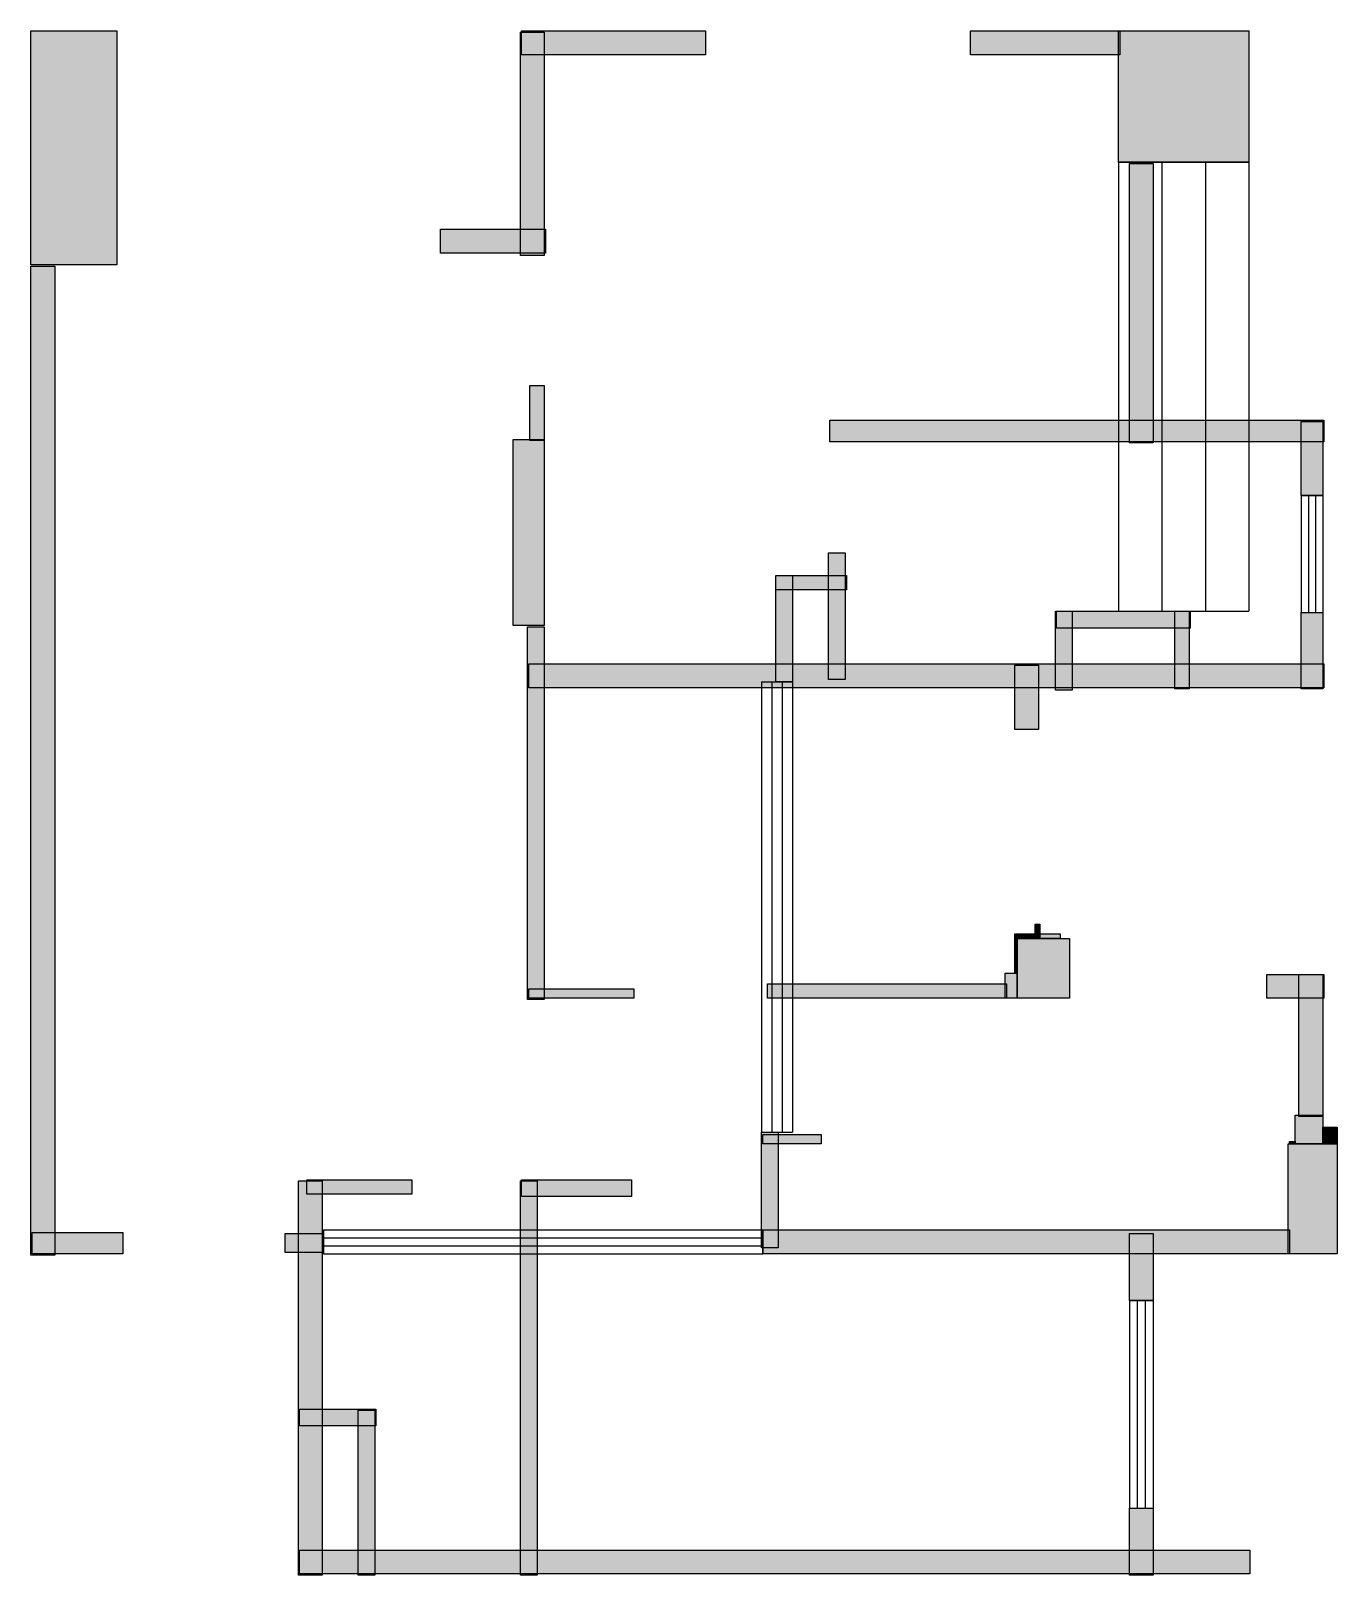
# Model space of a CAD drawing. Header units: centimetres. Extents: x 28 to 991, y 24 to 1162.
import ezdxf

# ---------------------------------------------------------------- set-up
doc = ezdxf.new("R2010")
doc.units = ezdxf.units.CM
doc.layers.add('WALL', color=7, linetype='Continuous')
doc.layers.add('WINDOW', color=5, linetype='Continuous')

msp = doc.modelspace()

# ---------------------------------------------------------------- hatches: boundary and pattern name
at = {"layer": 'WALL'}
h = msp.add_hatch(color=256, dxfattribs=at)
h.dxf.hatch_style = 1
h.paths.add_polyline_path([(28.16, 1161.6), (91.52, 1161.6), (91.52, 989.12), (28.16, 989.12)])
h = msp.add_hatch(color=256, dxfattribs=at)
h.dxf.hatch_style = 1
h.paths.add_polyline_path([(388.96, 1160.72), (406.56, 1160.72), (406.56, 996.16), (388.96, 996.16)])
h = msp.add_hatch(color=256, dxfattribs=at)
h.dxf.hatch_style = 1
h.paths.add_polyline_path([(389.84, 1161.6), (525.36, 1161.6), (525.36, 1144), (389.84, 1144)])
h = msp.add_hatch(color=256, dxfattribs=at)
h.dxf.hatch_style = 1
h.paths.add_polyline_path([(720.72, 1161.6), (830.72, 1161.6), (830.72, 1144), (720.72, 1144)])
h = msp.add_hatch(color=256, dxfattribs=at)
h.dxf.hatch_style = 1
h.paths.add_polyline_path([(829.84, 1161.6), (925.76, 1161.6), (925.76, 1064.8), (829.84, 1064.8)])
h = msp.add_hatch(color=256, dxfattribs=at)
h.dxf.hatch_style = 1
h.paths.add_polyline_path([(837.76, 1063.92), (855.36, 1063.92), (855.36, 858), (837.76, 858)])
h = msp.add_hatch(color=256, dxfattribs=at)
h.dxf.hatch_style = 1
h.paths.add_polyline_path([(330, 1015.52), (407.44, 1015.52), (407.44, 997.92), (330, 997.92)])
h = msp.add_hatch(color=256, dxfattribs=at)
h.dxf.hatch_style = 1
h.paths.add_polyline_path([(28.16, 988.24), (45.76, 988.24), (45.76, 259.6), (28.16, 259.6)])
h = msp.add_hatch(color=256, dxfattribs=at)
h.dxf.hatch_style = 1
h.paths.add_polyline_path([(396, 900.24), (406.56, 900.24), (406.56, 859.76), (396, 859.76)])
h = msp.add_hatch(color=256, dxfattribs=at)
h.dxf.hatch_style = 1
h.paths.add_polyline_path([(616.88, 874.72), (981.2, 874.72), (981.2, 858.88), (616.88, 858.88)])
h = msp.add_hatch(color=256, dxfattribs=at)
h.dxf.hatch_style = 1
h.paths.add_polyline_path([(964.48, 873.84), (980.32, 873.84), (980.32, 819.28), (964.48, 819.28)])
h = msp.add_hatch(color=256, dxfattribs=at)
h.dxf.hatch_style = 1
h.paths.add_polyline_path([(383.68, 860.64), (406.56, 860.64), (406.56, 723.36), (383.68, 723.36)])
h = msp.add_hatch(color=256, dxfattribs=at)
h.dxf.hatch_style = 1
h.paths.add_polyline_path([(616, 777.04), (628.32, 777.04), (628.32, 683.76), (616, 683.76)])
h = msp.add_hatch(color=256, dxfattribs=at)
h.dxf.hatch_style = 1
h.paths.add_polyline_path([(577.28, 760.32), (629.2, 760.32), (629.2, 749.76), (577.28, 749.76)])
h = msp.add_hatch(color=256, dxfattribs=at)
h.dxf.hatch_style = 1
h.paths.add_polyline_path([(577.28, 760.32), (589.6, 760.32), (589.6, 682), (577.28, 682)])
h = msp.add_hatch(color=256, dxfattribs=at)
h.dxf.hatch_style = 1
h.paths.add_polyline_path([(783.2, 733.92), (795.52, 733.92), (795.52, 675.84), (783.2, 675.84)])
h = msp.add_hatch(color=256, dxfattribs=at)
h.dxf.hatch_style = 1
h.paths.add_polyline_path([(784.08, 733.92), (882.64, 733.92), (882.64, 721.6), (784.08, 721.6)])
h = msp.add_hatch(color=256, dxfattribs=at)
h.dxf.hatch_style = 1
h.paths.add_polyline_path([(871.2, 733.92), (881.76, 733.92), (881.76, 676.72), (871.2, 676.72)])
h = msp.add_hatch(color=256, dxfattribs=at)
h.dxf.hatch_style = 1
h.paths.add_polyline_path([(964.48, 733.04), (980.32, 733.04), (980.32, 676.72), (964.48, 676.72)])
h = msp.add_hatch(color=256, dxfattribs=at)
h.dxf.hatch_style = 1
h.paths.add_polyline_path([(394.24, 722.48), (406.56, 722.48), (406.56, 447.92), (394.24, 447.92)])
h = msp.add_hatch(color=256, dxfattribs=at)
h.dxf.hatch_style = 1
h.paths.add_polyline_path([(395.12, 695.2), (981.2, 695.2), (981.2, 677.6), (395.12, 677.6)])
h = msp.add_hatch(color=256, dxfattribs=at)
h.dxf.hatch_style = 1
h.paths.add_polyline_path([(753.28, 694.32), (770.88, 694.32), (770.88, 646.8), (753.28, 646.8)])
h = msp.add_hatch(color=256, dxfattribs=at)
h.dxf.hatch_style = 1
h.paths.add_polyline_path([(768.24, 503.36), (771.76, 503.36), (771.76, 492.8), (768.24, 492.8)])
h = msp.add_hatch(color=256, dxfattribs=at)
h.dxf.hatch_style = 1
h.paths.add_polyline_path([(753.28, 496.32), (758.56, 496.32), (758.56, 492.8), (753.28, 492.8)])
h = msp.add_hatch(color=256, dxfattribs=at)
h.dxf.hatch_style = 1
h.paths.add_polyline_path([(753.28, 492.8), (755.04, 492.8), (755.04, 484), (753.28, 484)])
h = msp.add_hatch(color=256, dxfattribs=at)
h.dxf.hatch_style = 1
h.paths.add_polyline_path([(755.04, 492.8), (793.76, 492.8), (793.76, 448.8), (755.04, 448.8)])
h = msp.add_hatch(color=256, dxfattribs=at)
h.dxf.hatch_style = 1
h.paths.add_polyline_path([(758.56, 496.32), (763.84, 496.32), (763.84, 492.8), (758.56, 492.8)])
h = msp.add_hatch(color=256, dxfattribs=at)
h.dxf.hatch_style = 1
h.paths.add_polyline_path([(763.84, 496.32), (768.24, 496.32), (768.24, 492.8), (763.84, 492.8)])
h = msp.add_hatch(color=256, dxfattribs=at)
h.dxf.hatch_style = 1
h.paths.add_polyline_path([(771.76, 496.32), (786.72, 496.32), (786.72, 492.8), (771.76, 492.8)])
h = msp.add_hatch(color=256, dxfattribs=at)
h.dxf.hatch_style = 1
h.paths.add_polyline_path([(753.28, 484), (755.04, 484), (755.04, 476.96), (753.28, 476.96)])
h = msp.add_hatch(color=256, dxfattribs=at)
h.dxf.hatch_style = 1
h.paths.add_polyline_path([(746.24, 467.28), (755.04, 467.28), (755.04, 448.8), (746.24, 448.8)])
h = msp.add_hatch(color=256, dxfattribs=at)
h.dxf.hatch_style = 1
h.paths.add_polyline_path([(753.28, 476.96), (755.04, 476.96), (755.04, 471.68), (753.28, 471.68)])
h = msp.add_hatch(color=256, dxfattribs=at)
h.dxf.hatch_style = 1
h.paths.add_polyline_path([(753.28, 471.68), (755.04, 471.68), (755.04, 467.28), (753.28, 467.28)])
h = msp.add_hatch(color=256, dxfattribs=at)
h.dxf.hatch_style = 1
h.paths.add_polyline_path([(395.12, 455.84), (472.56, 455.84), (472.56, 448.8), (395.12, 448.8)])
h = msp.add_hatch(color=256, dxfattribs=at)
h.dxf.hatch_style = 1
h.paths.add_polyline_path([(571.12, 459.36), (747.12, 459.36), (747.12, 448.8), (571.12, 448.8)])
h = msp.add_hatch(color=256, dxfattribs=at)
h.dxf.hatch_style = 1
h.paths.add_polyline_path([(938.96, 466.4), (981.2, 466.4), (981.2, 448.8), (938.96, 448.8)])
h = msp.add_hatch(color=256, dxfattribs=at)
h.dxf.hatch_style = 1
h.paths.add_polyline_path([(962.72, 466.4), (980.32, 466.4), (980.32, 361.68), (962.72, 361.68)])
h = msp.add_hatch(color=256, dxfattribs=at)
h.dxf.hatch_style = 1
h.paths.add_polyline_path([(960.08, 362.56), (980.32, 362.56), (980.32, 341.44), (960.08, 341.44)])
h = msp.add_hatch(color=256, dxfattribs=at)
h.dxf.hatch_style = 1
h.paths.add_polyline_path([(980.32, 353.76), (990.88, 353.76), (990.88, 341.44), (980.32, 341.44)])
h = msp.add_hatch(color=256, dxfattribs=at)
h.dxf.hatch_style = 1
h.paths.add_polyline_path([(566.72, 350.24), (579.04, 350.24), (579.04, 264.88), (566.72, 264.88)])
h = msp.add_hatch(color=256, dxfattribs=at)
h.dxf.hatch_style = 1
h.paths.add_polyline_path([(567.6, 348.48), (610.72, 348.48), (610.72, 341.44), (567.6, 341.44)])
h = msp.add_hatch(color=256, dxfattribs=at)
h.dxf.hatch_style = 1
h.paths.add_polyline_path([(954.8, 341.44), (990.88, 341.44), (990.88, 260.48), (954.8, 260.48)])
h = msp.add_hatch(color=256, dxfattribs=at)
h.dxf.hatch_style = 1
h.paths.add_polyline_path([(955.68, 343.2), (960.08, 343.2), (960.08, 341.44), (955.68, 341.44)])
h = msp.add_hatch(color=256, dxfattribs=at)
h.dxf.hatch_style = 1
h.paths.add_polyline_path([(225.28, 314.16), (242.88, 314.16), (242.88, 23.76), (225.28, 23.76)])
h = msp.add_hatch(color=256, dxfattribs=at)
h.dxf.hatch_style = 1
h.paths.add_polyline_path([(231.44, 315.04), (308.88, 315.04), (308.88, 304.48), (231.44, 304.48)])
h = msp.add_hatch(color=256, dxfattribs=at)
h.dxf.hatch_style = 1
h.paths.add_polyline_path([(388.96, 314.16), (401.28, 314.16), (401.28, 23.76), (388.96, 23.76)])
h = msp.add_hatch(color=256, dxfattribs=at)
h.dxf.hatch_style = 1
h.paths.add_polyline_path([(389.84, 315.04), (470.8, 315.04), (470.8, 302.72), (389.84, 302.72)])
h = msp.add_hatch(color=256, dxfattribs=at)
h.dxf.hatch_style = 1
h.paths.add_polyline_path([(29.04, 276.32), (95.92, 276.32), (95.92, 260.48), (29.04, 260.48)])
h = msp.add_hatch(color=256, dxfattribs=at)
h.dxf.hatch_style = 1
h.paths.add_polyline_path([(215.6, 275.44), (243.76, 275.44), (243.76, 261.36), (215.6, 261.36)])
h = msp.add_hatch(color=256, dxfattribs=at)
h.dxf.hatch_style = 1
h.paths.add_polyline_path([(567.6, 278.08), (955.68, 278.08), (955.68, 260.48), (567.6, 260.48)])
h = msp.add_hatch(color=256, dxfattribs=at)
h.dxf.hatch_style = 1
h.paths.add_polyline_path([(837.76, 275.44), (855.36, 275.44), (855.36, 226.16), (837.76, 226.16)])
h = msp.add_hatch(color=256, dxfattribs=at)
h.dxf.hatch_style = 1
h.paths.add_polyline_path([(226.16, 146.08), (282.48, 146.08), (282.48, 133.76), (226.16, 133.76)])
h = msp.add_hatch(color=256, dxfattribs=at)
h.dxf.hatch_style = 1
h.paths.add_polyline_path([(269.28, 145.2), (281.6, 145.2), (281.6, 23.76), (269.28, 23.76)])
h = msp.add_hatch(color=256, dxfattribs=at)
h.dxf.hatch_style = 1
h.paths.add_polyline_path([(837.76, 73.04), (855.36, 73.04), (855.36, 23.76), (837.76, 23.76)])
h = msp.add_hatch(color=256, dxfattribs=at)
h.dxf.hatch_style = 1
h.paths.add_polyline_path([(226.16, 42.24), (926.64, 42.24), (926.64, 24.64), (226.16, 24.64)])

# ---------------------------------------------------------------- linework, layer by layer
for points in [[(28.16, 1161.6), (91.52, 1161.6), (91.52, 989.12), (28.16, 989.12)], [(388.96, 1160.72), (406.56, 1160.72), (406.56, 996.16), (388.96, 996.16)], [(389.84, 1161.6), (525.36, 1161.6), (525.36, 1144), (389.84, 1144)], [(720.72, 1161.6), (830.72, 1161.6), (830.72, 1144), (720.72, 1144)], [(829.84, 1161.6), (925.76, 1161.6), (925.76, 1064.8), (829.84, 1064.8)], [(837.76, 1063.92), (855.36, 1063.92), (855.36, 858), (837.76, 858)], [(330, 1015.52), (407.44, 1015.52), (407.44, 997.92), (330, 997.92)], [(28.16, 988.24), (45.76, 988.24), (45.76, 259.6), (28.16, 259.6)], [(396, 900.24), (406.56, 900.24), (406.56, 859.76), (396, 859.76)], [(616.88, 874.72), (981.2, 874.72), (981.2, 858.88), (616.88, 858.88)], [(964.48, 873.84), (980.32, 873.84), (980.32, 819.28), (964.48, 819.28)], [(383.68, 860.64), (406.56, 860.64), (406.56, 723.36), (383.68, 723.36)], [(616, 777.04), (628.32, 777.04), (628.32, 683.76), (616, 683.76)], [(577.28, 760.32), (629.2, 760.32), (629.2, 749.76), (577.28, 749.76)], [(577.28, 760.32), (589.6, 760.32), (589.6, 682), (577.28, 682)], [(783.2, 733.92), (795.52, 733.92), (795.52, 675.84), (783.2, 675.84)], [(784.08, 733.92), (882.64, 733.92), (882.64, 721.6), (784.08, 721.6)], [(871.2, 733.92), (881.76, 733.92), (881.76, 676.72), (871.2, 676.72)], [(964.48, 733.04), (980.32, 733.04), (980.32, 676.72), (964.48, 676.72)], [(394.24, 722.48), (406.56, 722.48), (406.56, 447.92), (394.24, 447.92)], [(395.12, 695.2), (981.2, 695.2), (981.2, 677.6), (395.12, 677.6)], [(753.28, 694.32), (770.88, 694.32), (770.88, 646.8), (753.28, 646.8)], [(768.24, 503.36), (771.76, 503.36), (771.76, 492.8), (768.24, 492.8)], [(753.28, 496.32), (758.56, 496.32), (758.56, 492.8), (753.28, 492.8)], [(753.28, 492.8), (755.04, 492.8), (755.04, 484), (753.28, 484)], [(755.04, 492.8), (793.76, 492.8), (793.76, 448.8), (755.04, 448.8)], [(758.56, 496.32), (763.84, 496.32), (763.84, 492.8), (758.56, 492.8)], [(763.84, 496.32), (768.24, 496.32), (768.24, 492.8), (763.84, 492.8)], [(771.76, 496.32), (786.72, 496.32), (786.72, 492.8), (771.76, 492.8)], [(753.28, 484), (755.04, 484), (755.04, 476.96), (753.28, 476.96)], [(746.24, 467.28), (755.04, 467.28), (755.04, 448.8), (746.24, 448.8)], [(753.28, 476.96), (755.04, 476.96), (755.04, 471.68), (753.28, 471.68)], [(753.28, 471.68), (755.04, 471.68), (755.04, 467.28), (753.28, 467.28)], [(395.12, 455.84), (472.56, 455.84), (472.56, 448.8), (395.12, 448.8)], [(571.12, 459.36), (747.12, 459.36), (747.12, 448.8), (571.12, 448.8)], [(938.96, 466.4), (981.2, 466.4), (981.2, 448.8), (938.96, 448.8)], [(962.72, 466.4), (980.32, 466.4), (980.32, 361.68), (962.72, 361.68)], [(960.08, 362.56), (980.32, 362.56), (980.32, 341.44), (960.08, 341.44)], [(980.32, 353.76), (990.88, 353.76), (990.88, 341.44), (980.32, 341.44)], [(566.72, 350.24), (579.04, 350.24), (579.04, 264.88), (566.72, 264.88)], [(567.6, 348.48), (610.72, 348.48), (610.72, 341.44), (567.6, 341.44)], [(954.8, 341.44), (990.88, 341.44), (990.88, 260.48), (954.8, 260.48)], [(955.68, 343.2), (960.08, 343.2), (960.08, 341.44), (955.68, 341.44)], [(225.28, 314.16), (242.88, 314.16), (242.88, 23.76), (225.28, 23.76)], [(231.44, 315.04), (308.88, 315.04), (308.88, 304.48), (231.44, 304.48)], [(388.96, 314.16), (401.28, 314.16), (401.28, 23.76), (388.96, 23.76)], [(389.84, 315.04), (470.8, 315.04), (470.8, 302.72), (389.84, 302.72)], [(29.04, 276.32), (95.92, 276.32), (95.92, 260.48), (29.04, 260.48)], [(215.6, 275.44), (243.76, 275.44), (243.76, 261.36), (215.6, 261.36)], [(567.6, 278.08), (955.68, 278.08), (955.68, 260.48), (567.6, 260.48)], [(837.76, 275.44), (855.36, 275.44), (855.36, 226.16), (837.76, 226.16)], [(226.16, 146.08), (282.48, 146.08), (282.48, 133.76), (226.16, 133.76)], [(269.28, 145.2), (281.6, 145.2), (281.6, 23.76), (269.28, 23.76)], [(837.76, 73.04), (855.36, 73.04), (855.36, 23.76), (837.76, 23.76)], [(226.16, 42.24), (926.64, 42.24), (926.64, 24.64), (226.16, 24.64)]]:
    msp.add_lwpolyline(points, close=True, dxfattribs=at)
at = {"layer": 'WINDOW'}
for p, q in [((829.84, 1064.8), (829.84, 733.92)), ((829.84, 1064.8), (925.76, 1064.8)), ((861.81, 1064.8), (861.81, 733.92)), ((893.79, 1064.8), (893.79, 733.92)), ((925.76, 1064.8), (925.76, 733.92)), ((964.48, 819.28), (964.48, 733.04)), ((964.48, 819.28), (980.32, 819.28)), ((969.76, 819.28), (969.76, 733.04)), ((975.04, 819.28), (975.04, 733.04)), ((980.32, 819.28), (980.32, 733.04)), ((829.84, 733.92), (925.76, 733.92)), ((964.48, 733.04), (980.32, 733.04)), ((566.72, 682), (566.72, 350.24)), ((566.72, 682), (589.6, 682)), ((574.35, 682), (574.35, 350.24)), ((581.97, 682), (581.97, 350.24)), ((589.6, 682), (589.6, 350.24)), ((566.72, 350.24), (589.6, 350.24)), ((243.76, 278.08), (567.6, 278.08)), ((243.76, 278.08), (243.76, 260.48)), ((567.6, 278.08), (567.6, 260.48)), ((243.76, 272.21), (567.6, 272.21)), ((243.76, 266.35), (567.6, 266.35)), ((243.76, 260.48), (567.6, 260.48)), ((837.76, 226.16), (837.76, 73.04)), ((837.76, 226.16), (855.36, 226.16)), ((843.63, 226.16), (843.63, 73.04)), ((849.49, 226.16), (849.49, 73.04)), ((855.36, 226.16), (855.36, 73.04)), ((837.76, 73.04), (855.36, 73.04))]:
    msp.add_line(p, q, dxfattribs=at)

doc.saveas('drawing.dxf')
